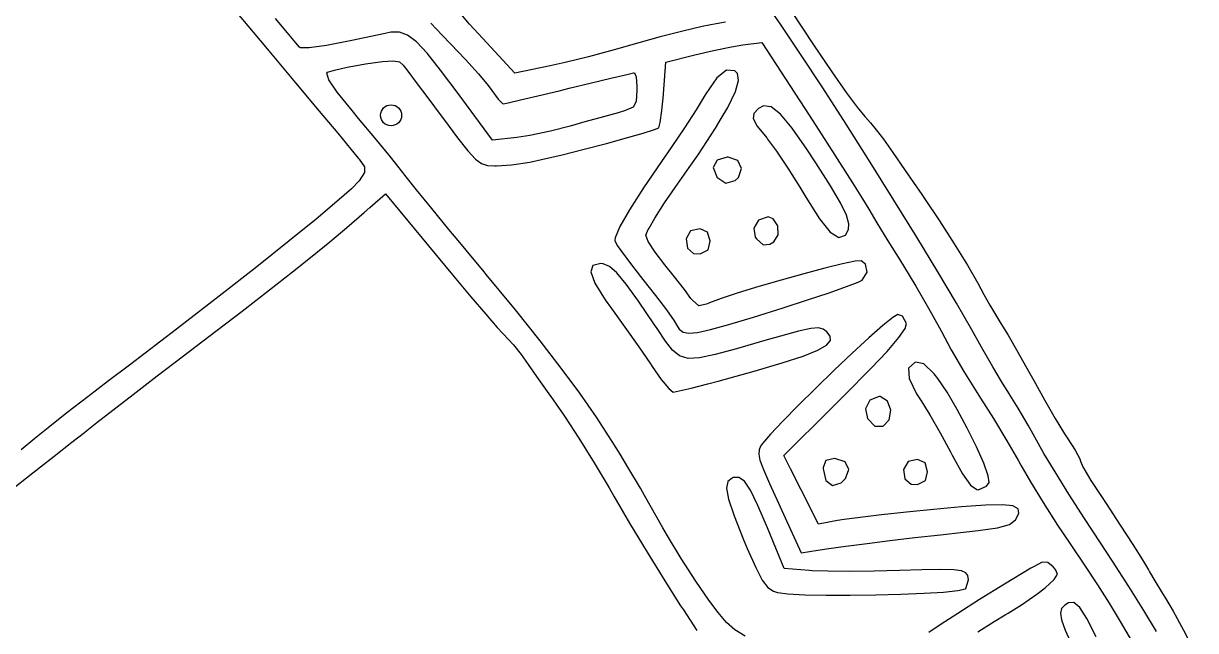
# Model space of a CAD drawing. Header units: inches. Extents: x -2.16 to 7.19, y -6.87 to -1.22.
# Drawn here: x 6.492 to 7.153, y -5.158 to -4.816 of the extents above; entities that cross this region are included whole.
import ezdxf

# ---------------------------------------------------------------- set-up
doc = ezdxf.new("R2010")
doc.units = ezdxf.units.IN
doc.header["$MEASUREMENT"] = 0
doc.layers.add('Front', color=13, linetype='CONTINUOUS', true_color=0xc83434)

msp = doc.modelspace()

# ---------------------------------------------------------------- linework, layer by layer
at = {"layer": 'Front', "linetype": 'CONTINUOUS'}
for p, q in [((6.91866, -4.81663), (6.90897, -4.80256)), ((6.61071, -4.80815), (6.62942, -4.83053)), ((6.64083, -4.82152), (6.63417, -4.81342)), ((6.74349, -4.8166), (6.73753, -4.80964)), ((6.92444, -4.80905), (6.93722, -4.82826)), ((6.6992, -4.82123), (6.69596, -4.82184)), ((6.70399, -4.82121), (6.6992, -4.82123)), ((6.70857, -4.82283), (6.70399, -4.82121)), ((6.72169, -4.81607), (6.72808, -4.82285)), ((6.75093, -4.82482), (6.74349, -4.8166)), ((6.86358, -4.82055), (6.85082, -4.8239)), ((6.8746, -4.81793), (6.86358, -4.82055)), ((6.88236, -4.81641), (6.8746, -4.81793)), ((6.88765, -4.81553), (6.88236, -4.81641)), ((6.92996, -4.83353), (6.91866, -4.81663)), ((6.64551, -4.82719), (6.64083, -4.82152)), ((6.64761, -4.82971), (6.64551, -4.82719)), ((6.6771, -4.82594), (6.66281, -4.82867)), ((6.69596, -4.82184), (6.6771, -4.82594)), ((6.71356, -4.82659), (6.70857, -4.82283)), ((6.71955, -4.83298), (6.71356, -4.82659)), ((6.72808, -4.82285), (6.73297, -4.82785)), ((6.73297, -4.82785), (6.74121, -4.83651)), ((6.76904, -4.84434), (6.75093, -4.82482)), ((6.83892, -4.82727), (6.82497, -4.83122)), ((6.85082, -4.8239), (6.83892, -4.82727)), ((6.89746, -4.8284), (6.90807, -4.82698)), ((6.90807, -4.82698), (6.93479, -4.86802)), ((6.62942, -4.83053), (6.64548, -4.84975)), ((6.64819, -4.83001), (6.64761, -4.82971)), ((6.65315, -4.83003), (6.64819, -4.83001)), ((6.66281, -4.82867), (6.65315, -4.83003)), ((6.72716, -4.84252), (6.71955, -4.83298)), ((6.82497, -4.83122), (6.81047, -4.83508)), ((6.854, -4.83809), (6.87043, -4.83396)), ((6.87043, -4.83396), (6.88085, -4.83153)), ((6.88085, -4.83153), (6.89109, -4.82946)), ((6.89109, -4.82946), (6.89746, -4.8284)), ((6.94244, -4.85259), (6.92996, -4.83353)), ((6.93722, -4.82826), (6.94756, -4.84352)), ((6.66729, -4.84257), (6.67458, -4.84095)), ((6.67458, -4.84095), (6.68381, -4.83924)), ((6.68381, -4.83924), (6.68479, -4.83908)), ((6.68479, -4.83908), (6.69448, -4.83762)), ((6.69448, -4.83762), (6.70048, -4.83725)), ((6.70048, -4.83725), (6.70397, -4.83799)), ((6.70397, -4.83799), (6.70604, -4.83975)), ((6.70604, -4.83975), (6.7086, -4.84309)), ((6.74121, -4.83651), (6.74857, -4.84472)), ((6.78894, -4.84023), (6.76904, -4.84434)), ((6.7973, -4.83835), (6.78894, -4.84023)), ((6.81047, -4.83508), (6.7973, -4.83835)), ((6.85275, -4.85587), (6.854, -4.83809)), ((6.66302, -4.84428), (6.66344, -4.84377)), ((6.66414, -4.84799), (6.66302, -4.84428)), ((6.66344, -4.84377), (6.66729, -4.84257)), ((6.7086, -4.84309), (6.71346, -4.84956)), ((6.73697, -4.85569), (6.72716, -4.84252)), ((6.74857, -4.84472), (6.75402, -4.85129)), ((6.81226, -4.8497), (6.82311, -4.8471)), ((6.82311, -4.8471), (6.83126, -4.84518)), ((6.83126, -4.84518), (6.83584, -4.84416)), ((6.83584, -4.84416), (6.83649, -4.84405)), ((6.83649, -4.84405), (6.83728, -4.84627)), ((6.83728, -4.84627), (6.83772, -4.8518)), ((6.88281, -4.84685), (6.87652, -4.85596)), ((6.88826, -4.84254), (6.88281, -4.84685)), ((6.89298, -4.84294), (6.88826, -4.84254)), ((6.89444, -4.84441), (6.89298, -4.84294)), ((6.89508, -4.84844), (6.89444, -4.84441)), ((6.94756, -4.84352), (6.95569, -4.85514)), ((6.64548, -4.84975), (6.65877, -4.86568)), ((6.66888, -4.85501), (6.66414, -4.84799)), ((6.71346, -4.84956), (6.71998, -4.85827)), ((6.75402, -4.85129), (6.75595, -4.85398)), ((6.75595, -4.85398), (6.75953, -4.85898)), ((6.78198, -4.85707), (6.79402, -4.85416)), ((6.79402, -4.85416), (6.79961, -4.85279)), ((6.79961, -4.85279), (6.81226, -4.8497)), ((6.83775, -4.85395), (6.83744, -4.86019)), ((6.83772, -4.8518), (6.83775, -4.85395)), ((6.89334, -4.85471), (6.89508, -4.84844)), ((6.95566, -4.87311), (6.94244, -4.85259)), ((6.67726, -4.86536), (6.66888, -4.85501)), ((6.71998, -4.85827), (6.72749, -4.86835)), ((6.75635, -4.88211), (6.73697, -4.85569)), ((6.75953, -4.85898), (6.76212, -4.86147)), ((6.76526, -4.86097), (6.77209, -4.85941)), ((6.77209, -4.85941), (6.78198, -4.85707)), ((6.83744, -4.86019), (6.83558, -4.86354)), ((6.85188, -4.86541), (6.8527, -4.85656)), ((6.8527, -4.85656), (6.85275, -4.85587)), ((6.87564, -4.8575), (6.87107, -4.86504)), ((6.87652, -4.85596), (6.87564, -4.8575)), ((6.88907, -4.86357), (6.89334, -4.85471)), ((6.95569, -4.85514), (6.96181, -4.86341)), ((6.65877, -4.86568), (6.66918, -4.8782)), ((6.68097, -4.86977), (6.67726, -4.86536)), ((6.76212, -4.86147), (6.76237, -4.86154)), ((6.76237, -4.86154), (6.76526, -4.86097)), ((6.82713, -4.86662), (6.81889, -4.86885)), ((6.83085, -4.86561), (6.82713, -4.86662)), ((6.83558, -4.86354), (6.83085, -4.86561)), ((6.85094, -4.87204), (6.85188, -4.86541)), ((6.87107, -4.86504), (6.86455, -4.87512)), ((6.8853, -4.8699), (6.88907, -4.86357)), ((6.90366, -4.86697), (6.90329, -4.8699)), ((6.90634, -4.86418), (6.90366, -4.86697)), ((6.90916, -4.86268), (6.90634, -4.86418)), ((6.91346, -4.86331), (6.90916, -4.86268)), ((6.91867, -4.86737), (6.91346, -4.86331)), ((6.92522, -4.8752), (6.91867, -4.86737)), ((6.96181, -4.86341), (6.96613, -4.86863)), ((6.69008, -4.88073), (6.68097, -4.86977)), ((6.72749, -4.86835), (6.72872, -4.87001)), ((6.72872, -4.87001), (6.73676, -4.88076)), ((6.80845, -4.87178), (6.80025, -4.87413)), ((6.81889, -4.86885), (6.80845, -4.87178)), ((6.85008, -4.87506), (6.85094, -4.87204)), ((6.88209, -4.87531), (6.8853, -4.8699)), ((6.90329, -4.8699), (6.9056, -4.87414)), ((6.93479, -4.86802), (6.9436, -4.88162)), ((6.96919, -4.89442), (6.95566, -4.87311)), ((6.96613, -4.86863), (6.96652, -4.86905)), ((6.96652, -4.86905), (6.9694, -4.87224)), ((6.9694, -4.87224), (6.97261, -4.87618)), ((6.66918, -4.8782), (6.6766, -4.88716)), ((6.77018, -4.88049), (6.75635, -4.88211)), ((6.77742, -4.87938), (6.77018, -4.88049)), ((6.78914, -4.87698), (6.77742, -4.87938)), ((6.80025, -4.87413), (6.78914, -4.87698)), ((6.83199, -4.88079), (6.84138, -4.87809)), ((6.84138, -4.87809), (6.84775, -4.87606)), ((6.84775, -4.87606), (6.85008, -4.87506)), ((6.86455, -4.87512), (6.85703, -4.88627)), ((6.87225, -4.89026), (6.88209, -4.87531)), ((6.9056, -4.87414), (6.91091, -4.88083)), ((6.93353, -4.88718), (6.92522, -4.8752)), ((6.97261, -4.87618), (6.97662, -4.88154)), ((6.6766, -4.88716), (6.68094, -4.89244)), ((6.69888, -4.89151), (6.69008, -4.88073)), ((6.73676, -4.88076), (6.74254, -4.88812)), ((6.7956, -4.89029), (6.80812, -4.88716)), ((6.80812, -4.88716), (6.82058, -4.8839)), ((6.82058, -4.8839), (6.83199, -4.88079)), ((6.85703, -4.88627), (6.85153, -4.89415)), ((6.91091, -4.88083), (6.91138, -4.8814)), ((6.91138, -4.8814), (6.91645, -4.88817)), ((6.9386, -4.89492), (6.93353, -4.88718)), ((6.9436, -4.88162), (6.95195, -4.89462)), ((6.97662, -4.88154), (6.98192, -4.88898)), ((6.68094, -4.89244), (6.68123, -4.8928)), ((6.68123, -4.8928), (6.68431, -4.89714)), ((6.70589, -4.9003), (6.69888, -4.89151)), ((6.74254, -4.88812), (6.7468, -4.89274)), ((6.7468, -4.89274), (6.75026, -4.89525)), ((6.77737, -4.89436), (6.784, -4.89303)), ((6.784, -4.89303), (6.7956, -4.89029)), ((6.86719, -4.89753), (6.87225, -4.89026)), ((6.883, -4.89329), (6.88077, -4.89753)), ((6.88866, -4.89155), (6.883, -4.89329)), ((6.88918, -4.89156), (6.88866, -4.89155)), ((6.89454, -4.8936), (6.88918, -4.89156)), ((6.89677, -4.898), (6.89454, -4.8936)), ((6.91645, -4.88817), (6.92289, -4.89775)), ((6.98192, -4.88898), (6.98899, -4.89915)), ((6.6843, -4.90034), (6.68123, -4.90489)), ((6.68431, -4.89714), (6.6843, -4.90034)), ((6.70703, -4.90175), (6.70589, -4.9003)), ((6.75026, -4.89525), (6.75363, -4.89629)), ((6.75363, -4.89629), (6.75765, -4.8965)), ((6.75765, -4.8965), (6.75872, -4.8965)), ((6.75872, -4.8965), (6.76703, -4.89588)), ((6.76703, -4.89588), (6.77737, -4.89436)), ((6.85153, -4.89415), (6.84141, -4.90886)), ((6.85938, -4.90875), (6.86719, -4.89753)), ((6.88077, -4.89753), (6.88274, -4.90278)), ((6.89499, -4.90311), (6.89677, -4.898)), ((6.92289, -4.89775), (6.92965, -4.90856)), ((6.94677, -4.90779), (6.9386, -4.89492)), ((6.95195, -4.89462), (6.95926, -4.90611)), ((6.98261, -4.91584), (6.96919, -4.89442)), ((6.98899, -4.89915), (6.9983, -4.91271)), ((6.68123, -4.90489), (6.67691, -4.9094)), ((6.71365, -4.91002), (6.70703, -4.90175)), ((6.88274, -4.90278), (6.88278, -4.90283)), ((6.88278, -4.90283), (6.88796, -4.90628)), ((6.88796, -4.90628), (6.8932, -4.90486)), ((6.8932, -4.90486), (6.89499, -4.90311)), ((6.95926, -4.90611), (6.96496, -4.91521)), ((6.67691, -4.9094), (6.66877, -4.91668)), ((6.68727, -4.92003), (6.69615, -4.91226)), ((6.69615, -4.91226), (6.72483, -4.94712)), ((6.72226, -4.92064), (6.71365, -4.91002)), ((6.84141, -4.90886), (6.83351, -4.92123)), ((6.8534, -4.91741), (6.85938, -4.90875)), ((6.92965, -4.90856), (6.93294, -4.91414)), ((6.95241, -4.91743), (6.94677, -4.90779)), ((6.9983, -4.91271), (6.9998, -4.91492)), ((6.66877, -4.91668), (6.65702, -4.92656)), ((6.68414, -4.92276), (6.68727, -4.92003)), ((6.84788, -4.92593), (6.8534, -4.91741)), ((6.93294, -4.91414), (6.94057, -4.92635)), ((6.95581, -4.92438), (6.95241, -4.91743)), ((6.96496, -4.91521), (6.96844, -4.92093)), ((6.99547, -4.9367), (6.98261, -4.91584)), ((6.9998, -4.91492), (7.00825, -4.92756)), ((6.65702, -4.92656), (6.64188, -4.93886)), ((6.67431, -4.93124), (6.68414, -4.92276)), ((6.73188, -4.93239), (6.72226, -4.92064)), ((6.83351, -4.92123), (6.82811, -4.9308)), ((6.84459, -4.93156), (6.84788, -4.92593)), ((6.91178, -4.9253), (6.90633, -4.92716)), ((6.91462, -4.92633), (6.91178, -4.9253)), ((6.91714, -4.93037), (6.91462, -4.92633)), ((6.94057, -4.92635), (6.94674, -4.93393)), ((6.95725, -4.92918), (6.95581, -4.92438)), ((6.96844, -4.92093), (6.97303, -4.92861)), ((6.66477, -4.93928), (6.67431, -4.93124)), ((6.73698, -4.93856), (6.73188, -4.93239)), ((6.82811, -4.9308), (6.82547, -4.93712)), ((6.84275, -4.93566), (6.84413, -4.93233)), ((6.84413, -4.93233), (6.84459, -4.93156)), ((6.86803, -4.93316), (6.86551, -4.9376)), ((6.87337, -4.932), (6.86803, -4.93316)), ((6.87763, -4.9339), (6.87337, -4.932)), ((6.90633, -4.92716), (6.90356, -4.93156)), ((6.90356, -4.93156), (6.90445, -4.93671)), ((6.91737, -4.93545), (6.91714, -4.93037)), ((6.95523, -4.93557), (6.95702, -4.93237)), ((6.95702, -4.93237), (6.95725, -4.92918)), ((6.97303, -4.92861), (6.97919, -4.93871)), ((7.00825, -4.92756), (7.01656, -4.9405)), ((6.64188, -4.93886), (6.62358, -4.95341)), ((6.65482, -4.94743), (6.66477, -4.93928)), ((6.74152, -4.94405), (6.73698, -4.93856)), ((6.82547, -4.93712), (6.82525, -4.93856)), ((6.82525, -4.93856), (6.82673, -4.94133)), ((6.84355, -4.9376), (6.84275, -4.93566)), ((6.84418, -4.93912), (6.84355, -4.9376)), ((6.84804, -4.94512), (6.84418, -4.93912)), ((6.86551, -4.9376), (6.86623, -4.94297)), ((6.879, -4.93905), (6.87763, -4.9339)), ((6.87784, -4.94394), (6.879, -4.93905)), ((6.90445, -4.93671), (6.90508, -4.93759)), ((6.90508, -4.93759), (6.90888, -4.94106)), ((6.91267, -4.94061), (6.91485, -4.93935)), ((6.91485, -4.93935), (6.91737, -4.93545)), ((6.94674, -4.93393), (6.95159, -4.93697)), ((6.95159, -4.93697), (6.95523, -4.93557)), ((6.97919, -4.93871), (6.98583, -4.94941)), ((7.00735, -4.9563), (6.99547, -4.9367)), ((6.75166, -4.95628), (6.74152, -4.94405)), ((6.82673, -4.94133), (6.83071, -4.94702)), ((6.85348, -4.95228), (6.84804, -4.94512)), ((6.86623, -4.94297), (6.86973, -4.94591)), ((6.86973, -4.94591), (6.87337, -4.9461)), ((6.87337, -4.9461), (6.87784, -4.94394)), ((6.90888, -4.94106), (6.91267, -4.94061)), ((7.01656, -4.9405), (7.02402, -4.95259)), ((6.64374, -4.95628), (6.65482, -4.94743)), ((6.72483, -4.94712), (6.73475, -4.9591)), ((6.81289, -4.95268), (6.81173, -4.95628)), ((6.81745, -4.95155), (6.81289, -4.95268)), ((6.81881, -4.95168), (6.81745, -4.95155)), ((6.82223, -4.95321), (6.81881, -4.95168)), ((6.82637, -4.95689), (6.82223, -4.95321)), ((6.83071, -4.94702), (6.83652, -4.95472)), ((6.85897, -4.95912), (6.85348, -4.95228)), ((6.95367, -4.95178), (6.9437, -4.95424)), ((6.9608, -4.95028), (6.95367, -4.95178)), ((6.96413, -4.95), (6.9608, -4.95028)), ((6.96666, -4.95192), (6.96413, -4.95)), ((6.9675, -4.95643), (6.96666, -4.95192)), ((6.98583, -4.94941), (6.98795, -4.9528)), ((6.98795, -4.9528), (6.99492, -4.96426)), ((7.02402, -4.95259), (7.02994, -4.9627)), ((6.62358, -4.95341), (6.60231, -4.97004)), ((6.6308, -4.9664), (6.64374, -4.95628)), ((6.73475, -4.9591), (6.74426, -4.97039)), ((6.75289, -4.95777), (6.75166, -4.95628)), ((6.76929, -4.97776), (6.75289, -4.95777)), ((6.81173, -4.95628), (6.81403, -4.96262)), ((6.83169, -4.96324), (6.82637, -4.95689)), ((6.83652, -4.95472), (6.84111, -4.96053)), ((6.86455, -4.96627), (6.85897, -4.95912)), ((6.93187, -4.95738), (6.91914, -4.96093)), ((6.9437, -4.95424), (6.93187, -4.95738)), ((6.96463, -4.96098), (6.9675, -4.95643)), ((7.01781, -4.97398), (7.00735, -4.9563)), ((6.6153, -4.97837), (6.6308, -4.9664)), ((6.81403, -4.96262), (6.81987, -4.972)), ((6.83866, -4.97281), (6.83169, -4.96324)), ((6.84111, -4.96053), (6.8482, -4.96957)), ((6.86824, -4.97121), (6.86455, -4.96627)), ((6.90648, -4.96462), (6.89486, -4.96817)), ((6.91914, -4.96093), (6.90648, -4.96462)), ((6.94614, -4.96803), (6.95589, -4.96459)), ((6.95589, -4.96459), (6.96237, -4.96209)), ((6.96237, -4.96209), (6.96463, -4.96098)), ((6.99492, -4.96426), (7.00212, -4.9767)), ((7.02994, -4.9627), (7.0333, -4.96905)), ((6.60231, -4.97004), (6.57831, -4.98857)), ((6.74426, -4.97039), (6.75262, -4.98016)), ((6.81987, -4.972), (6.82342, -4.97695)), ((6.84775, -4.98612), (6.83866, -4.97281)), ((6.8482, -4.96957), (6.85436, -4.97776)), ((6.86905, -4.97233), (6.86824, -4.97121)), ((6.87275, -4.97541), (6.86905, -4.97233)), ((6.88524, -4.97131), (6.87861, -4.97377)), ((6.89486, -4.96817), (6.88524, -4.97131)), ((6.92025, -4.97651), (6.93398, -4.9721)), ((6.93398, -4.9721), (6.94614, -4.96803)), ((7.0333, -4.96905), (7.03654, -4.97503)), ((6.5965, -4.99276), (6.6153, -4.97837)), ((6.7832, -4.9951), (6.76929, -4.97776)), ((6.82342, -4.97695), (6.831, -4.98742)), ((6.85436, -4.97776), (6.8587, -4.98394)), ((6.87689, -4.97455), (6.87275, -4.97541)), ((6.87861, -4.97377), (6.87689, -4.97455)), ((6.90339, -4.98178), (6.92025, -4.97651)), ((7.00212, -4.9767), (7.0082, -4.98781)), ((7.02643, -4.98905), (7.01781, -4.97398)), ((7.03654, -4.97503), (7.0411, -4.98259)), ((6.75262, -4.98016), (6.75911, -4.98756)), ((6.84919, -4.98828), (6.84775, -4.98612)), ((6.8587, -4.98394), (6.86008, -4.98617)), ((6.86008, -4.98617), (6.86165, -4.98862)), ((6.87925, -4.98882), (6.88953, -4.98598)), ((6.88953, -4.98598), (6.90339, -4.98178)), ((6.98191, -4.98198), (6.97625, -4.9866)), ((6.98475, -4.9803), (6.98191, -4.98198)), ((6.98733, -4.98121), (6.98475, -4.9803)), ((6.9897, -4.9853), (6.98733, -4.98121)), ((6.98887, -4.98814), (6.9897, -4.9853)), ((7.0411, -4.98259), (7.04284, -4.9853)), ((7.04284, -4.9853), (7.04694, -4.99197)), ((6.57831, -4.98857), (6.55178, -5.00882)), ((6.58221, -5.00369), (6.5965, -4.99276)), ((6.75911, -4.98756), (6.76241, -4.99114)), ((6.76241, -4.99114), (6.76814, -4.99736)), ((6.831, -4.98742), (6.83883, -4.9985)), ((6.85393, -4.9954), (6.84919, -4.98828)), ((6.86165, -4.98862), (6.86374, -4.99021)), ((6.86374, -4.99021), (6.86697, -4.99084)), ((6.86697, -4.99084), (6.87193, -4.99041)), ((6.87193, -4.99041), (6.87925, -4.98882)), ((6.91866, -4.99246), (6.90992, -4.99495)), ((6.92885, -4.98971), (6.91866, -4.99246)), ((6.93569, -4.98822), (6.92885, -4.98971)), ((6.94005, -4.98786), (6.93569, -4.98822)), ((6.94281, -4.98851), (6.94005, -4.98786)), ((6.94483, -4.99005), (6.94281, -4.98851)), ((6.94666, -4.99245), (6.94483, -4.99005)), ((6.94686, -4.99503), (6.94666, -4.99245)), ((6.97625, -4.9866), (6.96842, -4.99353)), ((6.9853, -4.99337), (6.98887, -4.98814)), ((7.0082, -4.98781), (7.00932, -4.98997)), ((7.00932, -4.98997), (7.01493, -5.00028)), ((7.03189, -4.99871), (7.02643, -4.98905)), ((7.04694, -4.99197), (7.05247, -5.00147)), ((6.76814, -4.99736), (6.7726, -5.00277)), ((6.79512, -5.01048), (6.7832, -4.9951)), ((6.83883, -4.9985), (6.84541, -5.00811)), ((6.85788, -5.00049), (6.85393, -4.9954)), ((6.90992, -4.99495), (6.89383, -4.9996)), ((6.93969, -5.00049), (6.94467, -4.99765)), ((6.94467, -4.99765), (6.94686, -4.99503)), ((6.96842, -4.99353), (6.95908, -5.00212)), ((6.97871, -5.00109), (6.9853, -4.99337)), ((7.03825, -5.00973), (7.03189, -4.99871)), ((6.5675, -5.01496), (6.58221, -5.00369)), ((6.7726, -5.00277), (6.77391, -5.00465)), ((6.77391, -5.00465), (6.77647, -5.00852)), ((6.86183, -5.00368), (6.85788, -5.00049)), ((6.86659, -5.00507), (6.86183, -5.00368)), ((6.87298, -5.00477), (6.86659, -5.00507)), ((6.88179, -5.00291), (6.87298, -5.00477)), ((6.89383, -4.9996), (6.88179, -5.00291)), ((6.91968, -5.00758), (6.9315, -5.00374)), ((6.9315, -5.00374), (6.93969, -5.00049)), ((6.95908, -5.00212), (6.9489, -5.01175)), ((6.96978, -5.01058), (6.97871, -5.00109)), ((7.01493, -5.00028), (7.02206, -5.0125)), ((7.05247, -5.00147), (7.0585, -5.01223)), ((6.55178, -5.00882), (6.54002, -5.01775)), ((6.77647, -5.00852), (6.78118, -5.01527)), ((6.80554, -5.02459), (6.79512, -5.01048)), ((6.84541, -5.00811), (6.84645, -5.00967)), ((6.84645, -5.00967), (6.85151, -5.01686)), ((6.88351, -5.01781), (6.90382, -5.01221)), ((6.90382, -5.01221), (6.91968, -5.00758)), ((6.9489, -5.01175), (6.93854, -5.02176)), ((6.95551, -5.02508), (6.96886, -5.01156)), ((6.96886, -5.01156), (6.96978, -5.01058)), ((6.99444, -5.00728), (6.99087, -5.01058)), ((6.99087, -5.01058), (6.99114, -5.0164)), ((6.9948, -5.00716), (6.99444, -5.00728)), ((6.99946, -5.00817), (6.9948, -5.00716)), ((7.00533, -5.01372), (6.99946, -5.00817)), ((7.02206, -5.0125), (7.0294, -5.02441)), ((7.04379, -5.01904), (7.03825, -5.00973)), ((7.0585, -5.01223), (7.0614, -5.01753)), ((6.54002, -5.01775), (6.52839, -5.02664)), ((6.55401, -5.02533), (6.5675, -5.01496)), ((6.78118, -5.01527), (6.78723, -5.02376)), ((6.85151, -5.01686), (6.85573, -5.02201)), ((6.86842, -5.02177), (6.87777, -5.01935)), ((6.87777, -5.01935), (6.88351, -5.01781)), ((6.99114, -5.0164), (6.99529, -5.02499)), ((7.00741, -5.0164), (7.00533, -5.01372)), ((7.01255, -5.02418), (7.00741, -5.0164)), ((7.04771, -5.0253), (7.04379, -5.01904)), ((7.0614, -5.01753), (7.06743, -5.02843)), ((6.54243, -5.03426), (6.55401, -5.02533)), ((6.78723, -5.02376), (6.79059, -5.0284)), ((6.81496, -5.03814), (6.80554, -5.02459)), ((6.85573, -5.02201), (6.85821, -5.02405)), ((6.85821, -5.02405), (6.85824, -5.02405)), ((6.85824, -5.02405), (6.86152, -5.02343)), ((6.86152, -5.02343), (6.86842, -5.02177)), ((6.93854, -5.02176), (6.92867, -5.03153)), ((6.94712, -5.03345), (6.95551, -5.02508)), ((6.99529, -5.02499), (6.99791, -5.02905)), ((7.01821, -5.03387), (7.01255, -5.02418)), ((7.0294, -5.02441), (7.03137, -5.02747)), ((7.04789, -5.02557), (7.04771, -5.0253)), ((7.05252, -5.03303), (7.04789, -5.02557)), ((6.52839, -5.02664), (6.51659, -5.03581)), ((6.79059, -5.0284), (6.797, -5.03771)), ((6.92867, -5.03153), (6.91994, -5.04041)), ((6.96903, -5.02857), (6.96661, -5.03345)), ((6.97422, -5.02655), (6.96903, -5.02857)), ((6.97491, -5.0266), (6.97422, -5.02655)), ((6.97889, -5.02923), (6.97491, -5.0266)), ((6.98087, -5.03432), (6.97889, -5.02923)), ((6.99791, -5.02905), (7.00276, -5.0368)), ((7.03137, -5.02747), (7.03865, -5.03897)), ((7.06743, -5.02843), (7.07352, -5.03896)), ((6.51659, -5.03581), (6.50603, -5.04416)), ((6.53345, -5.04122), (6.54243, -5.03426)), ((6.797, -5.03771), (6.80496, -5.05)), ((6.82386, -5.05182), (6.81496, -5.03814)), ((6.92061, -5.05987), (6.94712, -5.03345)), ((6.96661, -5.03345), (6.96767, -5.03889)), ((6.96767, -5.03889), (6.97189, -5.04333)), ((6.97992, -5.03974), (6.98087, -5.03432)), ((7.00276, -5.0368), (7.00866, -5.04705)), ((7.02389, -5.04445), (7.01821, -5.03387)), ((7.03865, -5.03897), (7.04622, -5.05148)), ((7.05822, -5.04278), (7.05252, -5.03303)), ((7.07352, -5.03896), (7.07869, -5.04749)), ((6.50603, -5.04416), (6.49844, -5.0503)), ((6.52641, -5.04675), (6.52775, -5.04568)), ((6.52775, -5.04568), (6.53345, -5.04122)), ((6.91994, -5.04041), (6.91302, -5.04778)), ((6.97189, -5.04333), (6.97657, -5.04326)), ((6.97657, -5.04326), (6.97992, -5.03974)), ((7.02905, -5.05489), (7.02389, -5.04445)), ((7.06378, -5.0528), (7.05822, -5.04278)), ((6.49844, -5.0503), (6.49074, -5.05654)), ((6.50935, -5.06017), (6.51933, -5.05233)), ((6.51933, -5.05233), (6.52641, -5.04675)), ((6.80496, -5.05), (6.8136, -5.0639)), ((6.82825, -5.05898), (6.82386, -5.05182)), ((6.91302, -5.04778), (6.90858, -5.05298)), ((7.00866, -5.04705), (7.01446, -5.05781)), ((7.04622, -5.05148), (7.05273, -5.06273)), ((7.07869, -5.04749), (7.08058, -5.05039)), ((7.08058, -5.05039), (7.08468, -5.05683)), ((6.83274, -5.06632), (6.82825, -5.05898)), ((6.90658, -5.05663), (6.90638, -5.05898)), ((6.90638, -5.05898), (6.90711, -5.06241)), ((6.90747, -5.05462), (6.90658, -5.05663)), ((6.90858, -5.05298), (6.90747, -5.05462)), ((7.01446, -5.05781), (7.01542, -5.05967)), ((7.03318, -5.06416), (7.02905, -5.05489)), ((7.06709, -5.05862), (7.06378, -5.0528)), ((7.07335, -5.06901), (7.06709, -5.05862)), ((7.08468, -5.05683), (7.08728, -5.0616)), ((6.4973, -5.06961), (6.50935, -5.06017)), ((6.8136, -5.0639), (6.82206, -5.07801)), ((6.90711, -5.06241), (6.90904, -5.06767)), ((6.92439, -5.06738), (6.92061, -5.05987)), ((6.94425, -5.06258), (6.94277, -5.06653)), ((6.94908, -5.06155), (6.94425, -5.06258)), ((6.94936, -5.06155), (6.94908, -5.06155)), ((6.95504, -5.06336), (6.94936, -5.06155)), ((6.95725, -5.06759), (6.95504, -5.06336)), ((6.99053, -5.06316), (6.98801, -5.0676)), ((6.99587, -5.062), (6.99053, -5.06316)), ((7.00013, -5.0639), (6.99587, -5.062)), ((7.0015, -5.06905), (7.00013, -5.0639)), ((7.01542, -5.05967), (7.0212, -5.0702)), ((7.03576, -5.07121), (7.03318, -5.06416)), ((7.05273, -5.06273), (7.05415, -5.0653)), ((7.05415, -5.0653), (7.05951, -5.07459)), ((7.08728, -5.0616), (7.08775, -5.06303)), ((7.08775, -5.06303), (7.08903, -5.06619)), ((6.48399, -5.08001), (6.4973, -5.06961)), ((6.8397, -5.07823), (6.83274, -5.06632)), ((6.89526, -5.07217), (6.89209, -5.07225)), ((6.89834, -5.07435), (6.89526, -5.07217)), ((6.90904, -5.06767), (6.91241, -5.07552)), ((6.93031, -5.07916), (6.92439, -5.06738)), ((6.94277, -5.06653), (6.94275, -5.06738)), ((6.94275, -5.06738), (6.94424, -5.07395)), ((6.95523, -5.07283), (6.95725, -5.0676)), ((6.95725, -5.0676), (6.95725, -5.06759)), ((6.98801, -5.0676), (6.98873, -5.07297)), ((7.00034, -5.07394), (7.0015, -5.06905)), ((7.0212, -5.0702), (7.0257, -5.07647)), ((7.03626, -5.07503), (7.03576, -5.07121)), ((7.08122, -5.0816), (7.07335, -5.06901)), ((7.08903, -5.06619), (7.09221, -5.07171)), ((7.09221, -5.07171), (7.09363, -5.07391)), ((6.82206, -5.07801), (6.82484, -5.0828)), ((6.8421, -5.08235), (6.8397, -5.07823)), ((6.88901, -5.07444), (6.88831, -5.07823)), ((6.88831, -5.07823), (6.88944, -5.08447)), ((6.89139, -5.07249), (6.88901, -5.07444)), ((6.89209, -5.07225), (6.89139, -5.07249)), ((6.90174, -5.07941), (6.89834, -5.07435)), ((6.91241, -5.07552), (6.9175, -5.08671)), ((6.94424, -5.07395), (6.94797, -5.07669)), ((6.94797, -5.07669), (6.95287, -5.07512)), ((6.95287, -5.07512), (6.95523, -5.07283)), ((6.98873, -5.07297), (6.99223, -5.07591)), ((6.99223, -5.07591), (6.99587, -5.0761)), ((6.99587, -5.0761), (7.00034, -5.07394)), ((7.0257, -5.07647), (7.02928, -5.07896)), ((7.03001, -5.07905), (7.03471, -5.07717)), ((7.03471, -5.07717), (7.03626, -5.07503)), ((7.05951, -5.07459), (7.06672, -5.08636)), ((7.09363, -5.07391), (7.1021, -5.08677)), ((6.82484, -5.0828), (6.83368, -5.09786)), ((6.85243, -5.10059), (6.8421, -5.08235)), ((6.88944, -5.08447), (6.89252, -5.09375)), ((6.90592, -5.08797), (6.90174, -5.07941)), ((6.94001, -5.09845), (6.93031, -5.07916)), ((7.02928, -5.07896), (7.03001, -5.07905)), ((7.09002, -5.09531), (7.08122, -5.0816)), ((6.91131, -5.10063), (6.90592, -5.08797)), ((6.9175, -5.08671), (6.92132, -5.09499)), ((6.98976, -5.09177), (6.97565, -5.09331)), ((7.00481, -5.09022), (6.98976, -5.09177)), ((7.02068, -5.08873), (7.00481, -5.09022)), ((7.0342, -5.08776), (7.02068, -5.08873)), ((7.0437, -5.08757), (7.0342, -5.08776)), ((7.04966, -5.08825), (7.0437, -5.08757)), ((7.05257, -5.08983), (7.04966, -5.08825)), ((7.05291, -5.09239), (7.05257, -5.08983)), ((7.06672, -5.08636), (7.07478, -5.09898)), ((7.1021, -5.08677), (7.11011, -5.09908)), ((6.83368, -5.09786), (6.84362, -5.11437)), ((6.89252, -5.09375), (6.89767, -5.10669)), ((6.92132, -5.09499), (6.93041, -5.11468)), ((6.95076, -5.09649), (6.94001, -5.09845)), ((6.95463, -5.09589), (6.95076, -5.09649)), ((6.96358, -5.09473), (6.95463, -5.09589)), ((6.97565, -5.09331), (6.96358, -5.09473)), ((7.04779, -5.09867), (7.05118, -5.09599)), ((7.05118, -5.09599), (7.05291, -5.09239)), ((7.09906, -5.10905), (7.09002, -5.09531)), ((6.855, -5.10508), (6.85243, -5.10059)), ((6.86276, -5.11791), (6.855, -5.10508)), ((6.92069, -5.12346), (6.91131, -5.10063)), ((6.99442, -5.10608), (7.00885, -5.10442)), ((7.00885, -5.10442), (7.02172, -5.103)), ((7.02172, -5.103), (7.02999, -5.10213)), ((7.02999, -5.10213), (7.04099, -5.10064)), ((7.04099, -5.10064), (7.04779, -5.09867)), ((7.07478, -5.09898), (7.08146, -5.10905)), ((7.11011, -5.09908), (7.11714, -5.11)), ((6.89767, -5.10669), (6.89997, -5.11215)), ((6.94582, -5.11221), (6.95554, -5.1109)), ((6.95554, -5.1109), (6.96754, -5.10935)), ((6.96754, -5.10935), (6.98025, -5.10777)), ((6.98025, -5.10777), (6.99442, -5.10608)), ((7.08146, -5.10905), (7.08996, -5.12167)), ((7.10582, -5.11932), (7.09906, -5.10905)), ((7.11714, -5.11), (7.12264, -5.11869)), ((6.84362, -5.11437), (6.85355, -5.13051)), ((6.87101, -5.13071), (6.86276, -5.11791)), ((6.89997, -5.11215), (6.90474, -5.12297)), ((6.93041, -5.11468), (6.93971, -5.11312)), ((6.93971, -5.11312), (6.94582, -5.11221)), ((6.90474, -5.12297), (6.90838, -5.12999)), ((6.93485, -5.12467), (6.92069, -5.12346)), ((6.93648, -5.12479), (6.93485, -5.12467)), ((6.94532, -5.12508), (6.93648, -5.12479)), ((6.95741, -5.12514), (6.94532, -5.12508)), ((6.97137, -5.12498), (6.95741, -5.12514)), ((6.98582, -5.1246), (6.97137, -5.12498)), ((6.99827, -5.12421), (6.98582, -5.1246)), ((7.00908, -5.12402), (6.99827, -5.12421)), ((7.01631, -5.1242), (7.00908, -5.12402)), ((7.02074, -5.12479), (7.01631, -5.1242)), ((7.02312, -5.12586), (7.02074, -5.12479)), ((7.05981, -5.12333), (7.0449, -5.13238)), ((7.06122, -5.12249), (7.05981, -5.12333)), ((7.06618, -5.11997), (7.06122, -5.12249)), ((7.06924, -5.12005), (7.06618, -5.11997)), ((7.07231, -5.12263), (7.06924, -5.12005)), ((7.07369, -5.12414), (7.07231, -5.12263)), ((7.07476, -5.12672), (7.07369, -5.12414)), ((7.08996, -5.12167), (7.09726, -5.13274)), ((7.11495, -5.13357), (7.10582, -5.11932)), ((7.12264, -5.11869), (7.12607, -5.12431)), ((7.12607, -5.12431), (7.12663, -5.1253)), ((6.85355, -5.13051), (6.86238, -5.14446)), ((6.87835, -5.14128), (6.87101, -5.13071)), ((6.90838, -5.12999), (6.91149, -5.13412)), ((7.02422, -5.12747), (7.02312, -5.12586)), ((7.02319, -5.13477), (7.02466, -5.12992)), ((7.02466, -5.12992), (7.02422, -5.12747)), ((7.06775, -5.13437), (7.07295, -5.12967)), ((7.07295, -5.12967), (7.07476, -5.12672)), ((7.12663, -5.1253), (7.12963, -5.13047)), ((7.12963, -5.13047), (7.13395, -5.13753)), ((6.91149, -5.13412), (6.91469, -5.13626)), ((6.91469, -5.13626), (6.91692, -5.13695)), ((6.91692, -5.13695), (6.92288, -5.13773)), ((6.92288, -5.13773), (6.93232, -5.13824)), ((6.93232, -5.13824), (6.94433, -5.1385)), ((6.97234, -5.13836), (6.98651, -5.138)), ((6.98651, -5.138), (6.99957, -5.13746)), ((6.99957, -5.13746), (7.01059, -5.13677)), ((7.01059, -5.13677), (7.01867, -5.13594)), ((7.01867, -5.13594), (7.02287, -5.135)), ((7.02287, -5.135), (7.02319, -5.13477)), ((7.0449, -5.13238), (7.03086, -5.14105)), ((7.05438, -5.14402), (7.06319, -5.13794)), ((7.06319, -5.13794), (7.06775, -5.13437)), ((7.09726, -5.13274), (7.1038, -5.14302)), ((7.12341, -5.14717), (7.11495, -5.13357)), ((7.13395, -5.13753), (7.13569, -5.1403)), ((6.86238, -5.14446), (6.86393, -5.14686)), ((6.88352, -5.14823), (6.87835, -5.14128)), ((6.94433, -5.1385), (6.95797, -5.13854)), ((6.95797, -5.13854), (6.97234, -5.13836)), ((7.03086, -5.14105), (7.01852, -5.14883)), ((7.04691, -5.1486), (7.05438, -5.14402)), ((7.07884, -5.14418), (7.07709, -5.14609)), ((7.08095, -5.14277), (7.07884, -5.14418)), ((7.08402, -5.14259), (7.08095, -5.14277)), ((7.08728, -5.14538), (7.08402, -5.14259)), ((7.1038, -5.14302), (7.11002, -5.15328)), ((7.13569, -5.1403), (7.13994, -5.14755)), ((6.86393, -5.14686), (6.8716, -5.15852)), ((6.88827, -5.15391), (6.88352, -5.14823)), ((7.01852, -5.14883), (7.0087, -5.15519)), ((7.03905, -5.15331), (7.04525, -5.14962)), ((7.04525, -5.14962), (7.04691, -5.1486)), ((7.07709, -5.14609), (7.0764, -5.1486)), ((7.0764, -5.1486), (7.07701, -5.15244)), ((7.09129, -5.15169), (7.08728, -5.14538)), ((7.13048, -5.15897), (7.12341, -5.14717)), ((7.13994, -5.14755), (7.14575, -5.15822)), ((6.89299, -5.15811), (6.88827, -5.15391)), ((7.0087, -5.15519), (7.00222, -5.15962)), ((7.02979, -5.15914), (7.03905, -5.15331)), ((7.07701, -5.15244), (7.07912, -5.15832)), ((7.0966, -5.16209), (7.09129, -5.15169)), ((7.11002, -5.15328), (7.11639, -5.16431)), ((6.89885, -5.16167), (6.89299, -5.15811)), ((7.07912, -5.15832), (7.08298, -5.16694)), ((7.14575, -5.15822), (7.15255, -5.1712))]:
    msp.add_line(p, q, dxfattribs=at)
at = {"layer": 'Front'}
msp.add_circle((6.69925, -4.86805), 0.00591, dxfattribs=at)

doc.saveas('drawing.dxf')
